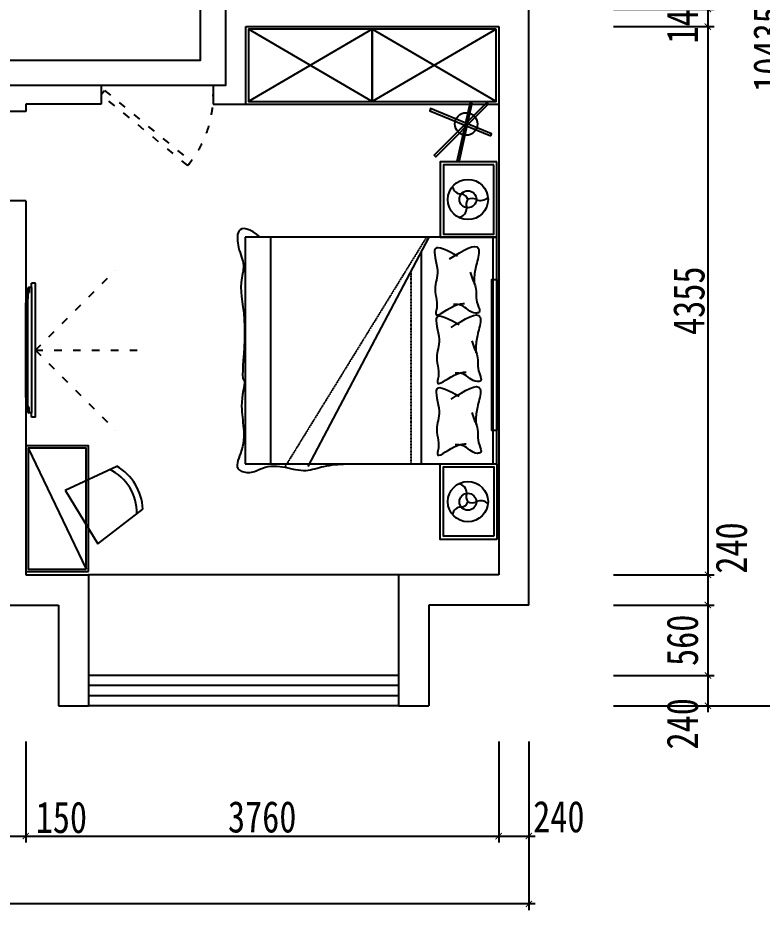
# Model space of a CAD drawing. Header units: millimetres. Extents: x -77055 to 331180, y -861586 to -491011.
# Drawn here: x 73092 to 79010, y -769043 to -761954 of the extents above; entities that cross this region are included whole.
import ezdxf

# ---------------------------------------------------------------- set-up
doc = ezdxf.new("R2010")
doc.units = ezdxf.units.MM
doc.header["$PDMODE"] = 3
doc.linetypes.add('ACAD_ISO03W100', pattern=[30, 12, -18])
doc.linetypes.add('DASHED2', pattern=[0.375, 0.25, -0.125])
for name, color, linetype in [('250', 250, 'Continuous'), ('dadddd', 7, 'Continuous'), ('DOOR【门】', 1, 'Continuous'), ('饰品', 36, 'Continuous')]:
    doc.layers.add(name, color=color, linetype=linetype)
doc.styles.add('DIM', font='simhei.ttf', dxfattribs={"width": 0.8})
doc.dimstyles.new('1-50', dxfattribs={"dimscale": 50, "dimtxt": 5, "dimasz": 1, "dimexe": 1, "dimexo": 0.1, "dimgap": 0.5, "dimtad": 1, "dimdec": 0, "dimdsep": 46, "dimtxsty": 'DIM', "dimblk": 'ARCHTICK', "dimcen": 4, "dimdle": 1, "dimclrd": 3, "dimclre": 3, "dimclrt": 1, "dimadec": 0, "dimazin": 0, "dimtfac": 1, "dimtdec": 0, "dimtmove": 2, "dimatfit": 3, "dimldrblk": 'DOT', "dimfxl": 15, "dimfxlon": 1, "dimarcsym": 0})

# ---------------------------------------------------------------- blocks, each defined once
blk = doc.blocks.new('_ArchTick')
at = {"color": 0, "linetype": 'ByBlock', "const_width": 0.15}
blk.add_lwpolyline([(-0.5, -0.5), (0.5, 0.5)], dxfattribs=at)
blk = doc.blocks.new('*D289')
at = {"layer": '250', "color": 3, "lineweight": -2}
for p, q in [((78578.2, -761833.6), (78578.2, -762073.6)), ((77828.2, -761883.6), (78628.2, -761883.6)), ((77828.2, -762023.6), (78628.2, -762023.6))]:
    blk.add_line(p, q, dxfattribs=at)
at = {"layer": 'Defpoints', "color": 0}
for p in [(77114.8, -761883.6), (77114.8, -762023.6), (78578.2, -762023.6)]:
    blk.add_point(p, dxfattribs=at)
at = {"layer": '250', "color": 3, "lineweight": -2, "xscale": 50, "yscale": 50, "zscale": 50}
for p, rotation in [((78578.2, -761883.6), 90), ((78578.2, -762023.6), 270)]:
    blk.add_blockref('_ArchTick', p, dxfattribs=dict(at, rotation=rotation))
at = {"layer": '250', "color": 1, "insert": (78376.5, -761953.6), "char_height": 250, "attachment_point": 5, "rotation": 90, "style": 'DIM'}
blk.add_mtext('140', dxfattribs=at)
blk = doc.blocks.new('_Dot')
at = {"color": 0, "linetype": 'ByBlock', "lineweight": -2}
blk.add_line((-0.5, 0), (-1, 0), dxfattribs=at)
at = {"color": 0, "linetype": 'ByBlock', "const_width": 0.5}
blk.add_lwpolyline([(-0.25, 0, 1), (0.25, 0, 1)], format="xyb", close=True, dxfattribs=at)
blk = doc.blocks.new('*D290')
at = {"layer": '250', "color": 3, "lineweight": -2}
for p, q in [((78578.2, -761973.6), (78578.2, -766428.6)), ((77828.2, -762023.6), (78628.2, -762023.6)), ((77828.2, -766378.6), (78628.2, -766378.6))]:
    blk.add_line(p, q, dxfattribs=at)
at = {"layer": 'Defpoints', "color": 0}
for p in [(77114.8, -762023.6), (77114.8, -766378.6), (78578.2, -766378.6)]:
    blk.add_point(p, dxfattribs=at)
at = {"layer": '250', "color": 3, "lineweight": -2, "xscale": 50, "yscale": 50, "zscale": 50}
for p, rotation in [((78578.2, -762023.6), 90), ((78578.2, -766378.6), 270)]:
    blk.add_blockref('_ArchTick', p, dxfattribs=dict(at, rotation=rotation))
at = {"layer": '250', "color": 1, "insert": (78428.2, -764201.1), "char_height": 250, "attachment_point": 5, "rotation": 90, "style": 'DIM'}
blk.add_mtext('4355', dxfattribs=at)
blk = doc.blocks.new('*D291')
at = {"layer": '250', "color": 3, "lineweight": -2}
for p, q in [((77828.2, -766378.6), (78628.2, -766378.6)), ((78578.2, -766328.6), (78578.2, -766668.6)), ((77828.2, -766618.6), (78628.2, -766618.6))]:
    blk.add_line(p, q, dxfattribs=at)
at = {"layer": 'Defpoints', "color": 0}
for p in [(77114.8, -766378.6), (77354.8, -766618.6), (78578.2, -766618.6)]:
    blk.add_point(p, dxfattribs=at)
at = {"layer": '250', "color": 3, "lineweight": -2, "xscale": 50, "yscale": 50, "zscale": 50}
for p, rotation in [((78578.2, -766378.6), 90), ((78578.2, -766618.6), 270)]:
    blk.add_blockref('_ArchTick', p, dxfattribs=dict(at, rotation=rotation))
at = {"layer": '250', "color": 1, "insert": (78765.7, -766165.5), "char_height": 250, "attachment_point": 5, "rotation": 90, "style": 'DIM'}
blk.add_mtext('240', dxfattribs=at)
blk = doc.blocks.new('*D292')
at = {"layer": '250', "color": 3, "lineweight": -2}
for p, q in [((78578.2, -766568.6), (78578.2, -767228.6)), ((77828.2, -766618.6), (78628.2, -766618.6)), ((77828.2, -767178.6), (78628.2, -767178.6))]:
    blk.add_line(p, q, dxfattribs=at)
at = {"layer": 'Defpoints', "color": 0}
for p in [(77354.8, -766618.6), (76319.8, -767178.6), (78578.2, -767178.6)]:
    blk.add_point(p, dxfattribs=at)
at = {"layer": '250', "color": 3, "lineweight": -2, "xscale": 50, "yscale": 50, "zscale": 50}
for p, rotation in [((78578.2, -766618.6), 90), ((78578.2, -767178.6), 270)]:
    blk.add_blockref('_ArchTick', p, dxfattribs=dict(at, rotation=rotation))
at = {"layer": '250', "color": 1, "insert": (78376.5, -766898.6), "char_height": 250, "attachment_point": 5, "rotation": 90, "style": 'DIM'}
blk.add_mtext('560', dxfattribs=at)
blk = doc.blocks.new('*D293')
at = {"layer": '250', "color": 3, "lineweight": -2}
for p, q in [((78578.2, -767128.6), (78578.2, -767468.6)), ((77828.2, -767178.6), (78628.2, -767178.6)), ((77828.2, -767418.6), (78628.2, -767418.6))]:
    blk.add_line(p, q, dxfattribs=at)
at = {"layer": 'Defpoints', "color": 0}
for p in [(76319.8, -767178.6), (76319.8, -767418.6), (78578.2, -767418.6)]:
    blk.add_point(p, dxfattribs=at)
at = {"layer": '250', "color": 3, "lineweight": -2, "xscale": 50, "yscale": 50, "zscale": 50}
for p, rotation in [((78578.2, -767178.6), 90), ((78578.2, -767418.6), 270)]:
    blk.add_blockref('_ArchTick', p, dxfattribs=dict(at, rotation=rotation))
at = {"layer": '250', "color": 1, "insert": (78376.5, -767562.2), "char_height": 250, "attachment_point": 5, "rotation": 90, "style": 'DIM'}
blk.add_mtext('240', dxfattribs=at)
blk = doc.blocks.new('*D318')
at = {"layer": '250', "color": 3, "lineweight": -2}
for p, q in [((73004.9, -767704), (73004.9, -768504)), ((73154.9, -767704), (73154.9, -768504)), ((72954.9, -768454), (73204.9, -768454))]:
    blk.add_line(p, q, dxfattribs=at)
at = {"layer": 'Defpoints', "color": 0}
for p in [(73154.9, -766814), (73004.9, -767054), (73154.9, -768454)]:
    blk.add_point(p, dxfattribs=at)
at = {"layer": '250', "color": 3, "lineweight": -2, "xscale": 50, "yscale": 50, "zscale": 50, "rotation": 180}
blk.add_blockref('_ArchTick', (73004.9, -768454), dxfattribs=at)
at = {"layer": '250', "color": 3, "lineweight": -2, "xscale": 50, "yscale": 50, "zscale": 50}
blk.add_blockref('_ArchTick', (73154.9, -768454), dxfattribs=at)
at = {"layer": '250', "color": 1, "insert": (73438.5, -768306.8), "char_height": 250, "attachment_point": 5, "style": 'DIM'}
blk.add_mtext('150', dxfattribs=at)
blk = doc.blocks.new('*D319')
at = {"layer": '250', "color": 3, "lineweight": -2}
for p, q in [((73154.9, -767704), (73154.9, -768504)), ((76914.9, -767704), (76914.9, -768504)), ((73104.9, -768454), (76964.9, -768454))]:
    blk.add_line(p, q, dxfattribs=at)
at = {"layer": 'Defpoints', "color": 0}
for p in [(73154.9, -766814), (76914.9, -766814), (76914.9, -768454)]:
    blk.add_point(p, dxfattribs=at)
at = {"layer": '250', "color": 3, "lineweight": -2, "xscale": 50, "yscale": 50, "zscale": 50, "rotation": 180}
blk.add_blockref('_ArchTick', (73154.9, -768454), dxfattribs=at)
at = {"layer": '250', "color": 3, "lineweight": -2, "xscale": 50, "yscale": 50, "zscale": 50}
blk.add_blockref('_ArchTick', (76914.9, -768454), dxfattribs=at)
at = {"layer": '250', "color": 1, "insert": (75034.9, -768302.6), "char_height": 250, "attachment_point": 5, "style": 'DIM'}
blk.add_mtext('3760', dxfattribs=at)
blk = doc.blocks.new('*D320')
at = {"layer": '250', "color": 3, "lineweight": -2}
for p, q in [((76914.9, -767704), (76914.9, -768504)), ((77154.9, -767704), (77154.9, -768504)), ((76864.9, -768454), (77204.9, -768454))]:
    blk.add_line(p, q, dxfattribs=at)
at = {"layer": 'Defpoints', "color": 0}
for p in [(76914.9, -766814), (77154.9, -767054), (77154.9, -768454)]:
    blk.add_point(p, dxfattribs=at)
at = {"layer": '250', "color": 3, "lineweight": -2, "xscale": 50, "yscale": 50, "zscale": 50, "rotation": 180}
blk.add_blockref('_ArchTick', (76914.9, -768454), dxfattribs=at)
at = {"layer": '250', "color": 3, "lineweight": -2, "xscale": 50, "yscale": 50, "zscale": 50}
blk.add_blockref('_ArchTick', (77154.9, -768454), dxfattribs=at)
at = {"layer": '250', "color": 1, "insert": (77393.5, -768301.3), "char_height": 250, "attachment_point": 5, "style": 'DIM'}
blk.add_mtext('240', dxfattribs=at)
blk = doc.blocks.new('*D322')
at = {"layer": '250', "color": 3, "lineweight": -2}
for p, q in [((62884.9, -768242.6), (62884.9, -769042.6)), ((77154.9, -768242.6), (77154.9, -769042.6)), ((77204.9, -768992.6), (62834.9, -768992.6))]:
    blk.add_line(p, q, dxfattribs=at)
at = {"layer": 'Defpoints', "color": 0}
for p in [(62884.9, -767607.1), (77154.9, -767607.1), (62884.9, -768992.6)]:
    blk.add_point(p, dxfattribs=at)
at = {"layer": '250', "color": 3, "lineweight": -2, "xscale": 50, "yscale": 50, "zscale": 50, "rotation": 180}
blk.add_blockref('_ArchTick', (62884.9, -768992.6), dxfattribs=at)
at = {"layer": '250', "color": 3, "lineweight": -2, "xscale": 50, "yscale": 50, "zscale": 50}
blk.add_blockref('_ArchTick', (77154.9, -768992.6), dxfattribs=at)
at = {"layer": '250', "color": 1, "insert": (70019.9, -768841.2), "char_height": 250, "attachment_point": 5, "style": 'DIM'}
blk.add_mtext('14270', dxfattribs=at)
blk = doc.blocks.new('*D324')
at = {"layer": '250', "color": 3, "lineweight": -2}
for p, q in [((79216.2, -756933.6), (79216.2, -767468.6)), ((78466.2, -756983.6), (79266.2, -756983.6)), ((78466.2, -767418.6), (79266.2, -767418.6))]:
    blk.add_line(p, q, dxfattribs=at)
at = {"layer": 'Defpoints', "color": 0}
for p in [(77828.2, -756983.6), (77828.2, -767418.6), (79216.2, -767418.6)]:
    blk.add_point(p, dxfattribs=at)
at = {"layer": '250', "color": 3, "lineweight": -2, "xscale": 50, "yscale": 50, "zscale": 50}
for p, rotation in [((79216.2, -756983.6), 90), ((79216.2, -767418.6), 270)]:
    blk.add_blockref('_ArchTick', p, dxfattribs=dict(at, rotation=rotation))
at = {"layer": '250', "color": 1, "insert": (79064.8, -762201.1), "char_height": 250, "attachment_point": 5, "rotation": 90, "style": 'DIM'}
blk.add_mtext('10435', dxfattribs=at)
blk = doc.blocks.new('GFV85')
at = {"color": 2, "ltscale": 1000}
for p, q in [((56979.5, 6592.5), (54979.5, 6592.5)), ((54979.5, 6592.5), (54979.5, 4792.5)), ((56979.5, 4792.5), (56979.5, 6592.5)), ((56379.5, 4792.5), (56379.5, 6474.6)), ((54979.5, 4792.5), (56979.5, 4792.5))]:
    blk.add_line(p, q, dxfattribs=at)
at = {"color": 8, "ltscale": 1000}
blk.add_line((55179.5, 6592.5), (55179.5, 4792.5), dxfattribs=at)
at = {"color": 8, "linetype": 'DASHED2', "ltscale": 0.5}
for p, q in [((56419.5, 6592.5), (55290.3, 4761.7)), ((56299.5, 4792.5), (56299.5, 6317.4))]:
    blk.add_line(p, q, dxfattribs=at)
at = {"color": 1, "ltscale": 1000}
for p, q in [((56439.5, 6592.5), (55475.8, 4771.3)), ((56949.5, 4792.5), (56949.5, 6592.5))]:
    blk.add_line(p, q, dxfattribs=at)
at = {"color": 2}
for points in [[(56979.5, 7192.5), (56529.5, 7192.5), (56529.5, 6592.5), (56979.5, 6592.5)], [(56979.5, 4192.5), (56529.5, 4192.5), (56529.5, 4792.5), (56979.5, 4792.5)]]:
    blk.add_lwpolyline(points, close=True, dxfattribs=at)
at = {"color": 1}
for points in [[(56954.5, 7167.5), (56554.5, 7167.5), (56554.5, 6617.5), (56954.5, 6617.5)], [(56954.5, 4217.5), (56554.5, 4217.5), (56554.5, 4767.5), (56954.5, 4767.5)]]:
    blk.add_lwpolyline(points, close=True, dxfattribs=at)
at = {"color": 3}
blk.add_lwpolyline([(56979.5, 5056.6), (56939.5, 5056.6), (56939.5, 6256.3), (56979.5, 6256.3)], close=True, dxfattribs=at)
for centre in [(56749.3, 6892.5), (56749.3, 4492.5)]:
    blk.add_circle(centre, 160, dxfattribs=at)
at = {"color": 1}
for centre in [(56749.3, 6894.1), (56749.3, 4490.9)]:
    blk.add_circle(centre, 67.5, dxfattribs=at)
for centre, radius, start, end in [((56692.8, 7002.1), 65, 184.54721, 274.00458), ((56684.1, 6868.4), 70.2, 21.54965, 79.06021), ((56804.9, 6851.9), 69.8, 142.76922, 200.65496), ((56783.1, 6815), 86, 66.88985, 113.11015), ((56850.3, 6966), 80.7, 245.50609, 315.99515), ((56669, 6821.9), 70.8, 274.32336, 4.42075), ((56669, 4563.2), 70.8, 355.57925, 85.67664), ((56804.9, 4533.1), 69.8, 159.34504, 217.23078), ((56684.1, 4516.7), 70.2, 280.93979, 338.45035), ((56783.1, 4570), 86, 246.88985, 293.11015), ((56850.3, 4419.1), 80.7, 44.00485, 114.49391), ((56692.8, 4383), 65, 85.99542, 175.45279)]:
    blk.add_arc(centre, radius, start, end, dxfattribs=at)
at = {"color": 2, "ltscale": 1000}
blk.add_open_spline([(55099, 6592.5), (55020, 6662.7), (54902.4, 6691.5), (54924.2, 6481.6), (54983.2, 6374.1), (54918.2, 6183.4), (55000.4, 5964.2), (54941.7, 5420), (54991.9, 5492.3), (54918.2, 5208.8), (55008.4, 4991.3), (54882.8, 4744.6), (55025.4, 4713.1), (55227.3, 4825.9), (55392.6, 4701.3), (55617.3, 4783.3), (55723.8, 4789.3), (55783.4, 4792.5)], degree=3, knots=[0, 0, 0, 0, 140.356688, 240.855445, 374.272085, 514.628774, 800.960617, 1037.309606, 1234.977718, 1501.883052, 1872.056655, 1990.732643, 2052.345442, 2125.407537, 2467.000811, 2608.004871, 2786.638856, 2786.638856, 2786.638856, 2786.638856], dxfattribs=at)
at = {"color": 1, "ltscale": 1000}
for points, knots in [([(56667, 6442.8), (56587.5, 6485.6), (56433.2, 6568.7), (56518.9, 6353.9), (56499.3, 6254.3), (56481.7, 6176.3), (56503.9, 6094.9), (56504.8, 6032.5), (56480.3, 5939), (56624.3, 6057.2), (56694.5, 6064), (56723.4, 6066.9)], [0, 0, 0, 0, 197.98522, 383.798459, 461.536852, 537.063609, 629.138715, 719.341985, 744.183766, 895.041347, 1000.692483, 1000.692483, 1000.692483, 1000.692483]), ([(56603.1, 6421.8), (56709.9, 6487.5), (56867.8, 6584.8), (56823.6, 6402.5), (56800.3, 6315), (56799.2, 6258), (56798.5, 6220.2)], [0, 0, 0, 0, 257.192142, 380.388355, 440.188761, 557.045341, 557.045341, 557.045341, 557.045341]), ([(56766.5, 6314.2), (56773.8, 6293.3), (56787.5, 6253.9), (56826.5, 6169.9), (56801.8, 6092.7), (56856.7, 5994.9), (56769.7, 5982.9), (56723.7, 6058.2), (56657.6, 6058.3), (56636.1, 6058.4)], [0, 0, 0, 0, 70.314327, 132.712823, 281.06886, 345.030234, 373.143701, 508.899423, 574.349148, 574.349148, 574.349148, 574.349148]), ([(56680, 5897.9), (56600.4, 5940.8), (56446.2, 6023.8), (56531.9, 5809), (56512.3, 5709.4), (56494.7, 5631.5), (56516.9, 5550), (56517.7, 5487.7), (56493.3, 5394.1), (56637.3, 5512.4), (56707.5, 5519.2), (56736.4, 5522)], [0, 0, 0, 0, 197.98522, 383.798459, 461.536852, 537.063609, 629.138715, 719.341985, 744.183766, 895.041347, 1000.692483, 1000.692483, 1000.692483, 1000.692483]), ([(56616.1, 5876.9), (56722.9, 5942.7), (56880.8, 6039.9), (56836.6, 5857.6), (56813.3, 5770.2), (56812.2, 5713.1), (56811.5, 5675.4)], [0, 0, 0, 0, 257.192142, 380.388355, 440.188761, 557.045341, 557.045341, 557.045341, 557.045341]), ([(56779.5, 5769.3), (56786.8, 5748.5), (56800.5, 5709), (56839.5, 5625.1), (56814.8, 5547.8), (56869.7, 5450.1), (56782.6, 5438.1), (56736.7, 5513.3), (56670.6, 5513.5), (56649.1, 5513.5)], [0, 0, 0, 0, 70.314327, 132.712823, 281.06886, 345.030234, 373.143701, 508.899423, 574.349148, 574.349148, 574.349148, 574.349148]), ([(56680, 5328.3), (56600.4, 5371.2), (56446.2, 5454.2), (56531.9, 5239.4), (56512.3, 5139.8), (56494.7, 5061.9), (56516.9, 4980.4), (56517.7, 4918.1), (56493.3, 4824.5), (56637.3, 4942.8), (56707.5, 4949.6), (56736.4, 4952.4)], [0, 0, 0, 0, 197.98522, 383.798459, 461.536852, 537.063609, 629.138715, 719.341985, 744.183766, 895.041347, 1000.692483, 1000.692483, 1000.692483, 1000.692483]), ([(56616.1, 5307.3), (56722.9, 5373.1), (56880.8, 5470.3), (56836.6, 5288), (56813.3, 5200.6), (56812.2, 5143.5), (56811.5, 5105.8)], [0, 0, 0, 0, 257.192142, 380.388355, 440.188761, 557.045341, 557.045341, 557.045341, 557.045341]), ([(56779.5, 5199.7), (56786.8, 5178.9), (56800.5, 5139.5), (56839.5, 5055.5), (56814.8, 4978.2), (56869.7, 4880.5), (56782.6, 4868.5), (56736.7, 4943.7), (56670.6, 4943.9), (56649.1, 4943.9)], [0, 0, 0, 0, 70.314327, 132.712823, 281.06886, 345.030234, 373.143701, 508.899423, 574.349148, 574.349148, 574.349148, 574.349148])]:
    blk.add_open_spline(points, degree=3, knots=knots, dxfattribs=at)
blk = doc.blocks.new('A$C375F542B')
at = {"color": 45}
for points in [[(465.4, 457.8), (452.5, 470.9), (34.4, 52.4), (47.3, 39.3)], [(338.3, 468.7), (320.3, 473), (216.4, 4.3), (234.3, 0)], [(484.8, 206.7), (491.9, 223.8), (7, 423.5), (0, 406.4)]]:
    blk.add_lwpolyline(points, close=True, dxfattribs=at)
blk.add_circle((289.3, 301.1), 89.6, dxfattribs=at)
blk = doc.blocks.new('A$C19C21231')
at = {"layer": 'DOOR【门】', "color": 250, "linetype": 'ACAD_ISO03W100', "ltscale": 5}
for q in [(-636.4, -636.4), (0, -900), (636.4, -636.4)]:
    blk.add_line((0, 0), q, dxfattribs=at)
at = {"layer": '饰品', "color": 1}
for p, q in [((-406.9, 59.6), (-391.4, 71.6)), ((-375.6, 76.9), (375.6, 76.9)), ((406.9, 59.6), (391.4, 71.6)), ((-532, 0), (-532, 30.2)), ((-532, 30.2), (-497.2, 30.2)), ((-532, 0), (532, 0)), ((-497.2, 30.2), (-497.2, 51)), ((-488.6, 59.6), (-406.9, 59.6)), ((488.6, 59.6), (406.9, 59.6)), ((497.2, 30.2), (497.2, 51)), ((497.2, 30.2), (532, 30.2)), ((532, 0), (532, 30.2))]:
    blk.add_line(p, q, dxfattribs=at)
at = {"layer": '饰品', "color": 8}
for p, q in [((497.2, 30.2), (-497.2, 30.2)), ((-496.9, 49.6), (-458.5, 49.6)), ((-450.8, 54.4), (-448.2, 59.6)), ((-406.9, 59.6), (406.9, 59.6)), ((450.8, 54.4), (448.2, 59.6)), ((496.9, 49.6), (458.5, 49.6))]:
    blk.add_line(p, q, dxfattribs=at)
at = {"layer": '饰品', "color": 1}
for centre, radius, start, end in [((-375.6, 51), 25.9, 90, 127.45154), ((375.6, 51), 25.9, 52.54846, 90), ((-488.6, 51), 8.64, 90, 180), ((488.6, 51), 8.64, 0, 90)]:
    blk.add_arc(centre, radius, start, end, dxfattribs=at)
at = {"layer": '饰品', "color": 8}
for centre, start, end in [((-458.5, 58.3), 270, 333.36459), ((458.5, 58.3), 206.63541, 270)]:
    blk.add_arc(centre, 8.64, start, end, dxfattribs=at)
blk = doc.blocks.new('A$C56A9156F')
at = {"color": 1}
for p, q in [((-92, 491.5), (359.6, 525.1)), ((-92, 491.5), (0, 0)), ((0, 0), (433.1, 131.9))]:
    blk.add_line(p, q, dxfattribs=at)
for radius, start, end in [(375, 337.10796, 44.08623), (425, 342.5246, 38.66958)]:
    blk.add_arc((27.7, 259.5), radius, start, end, dxfattribs=at)

msp = doc.modelspace()

# ---------------------------------------------------------------- linework, layer by layer
at = {"layer": '250', "color": 7}
for p, q in [((77154.9, -766618.6), (77154.9, -757763.6)), ((74744.9, -762488.6), (74744.9, -761438.6)), ((74904.9, -762638.6), (74904.9, -762023.6)), ((74904.9, -762023.6), (76914.9, -762023.6)), ((76914.9, -762023.6), (76914.9, -766378.6)), ((70784.9, -762488.6), (73754.9, -762488.6)), ((73754.9, -762488.6), (73754.9, -762638.6)), ((74644.9, -762488.6), (74644.9, -762638.6)), ((74644.9, -762488.6), (74744.9, -762488.6)), ((73154.9, -762698.6), (73004.9, -762698.6)), ((73754.9, -762638.6), (73154.9, -762638.6)), ((73154.9, -762638.6), (73154.9, -762698.6)), ((74644.9, -762638.6), (74904.9, -762638.6)), ((73154.9, -763408.6), (73004.9, -763408.6)), ((73154.9, -763408.6), (73154.9, -766378.6)), ((73154.9, -766378.6), (73654.9, -766378.6)), ((73654.9, -766378.6), (73654.9, -767178.6)), ((76119.9, -766378.6), (76119.9, -767178.6)), ((76914.9, -766378.6), (76119.9, -766378.6)), ((73004.9, -766618.6), (73414.9, -766618.6)), ((73414.9, -766618.6), (73414.9, -767418.6)), ((76359.9, -766618.6), (76359.9, -767418.6)), ((77154.9, -766618.6), (76359.9, -766618.6)), ((73654.9, -767178.6), (73654.9, -767418.6)), ((76119.9, -767178.6), (76119.9, -767418.6)), ((73414.9, -767418.6), (73654.9, -767418.6)), ((76119.9, -767418.6), (76359.9, -767418.6))]:
    msp.add_line(p, q, dxfattribs=at)
at = {"layer": '250', "color": 2}
for p, q in [((74904.9, -762638.6), (76914.9, -762638.6)), ((76119.9, -767178.6), (73654.9, -767178.6)), ((76119.9, -767418.6), (73654.9, -767418.6))]:
    msp.add_line(p, q, dxfattribs=at)
at = {"layer": '250', "color": 1}
for p, q in [((73174.9, -765373), (73634.9, -766333)), ((76119.9, -767258.6), (73654.9, -767258.6)), ((76119.9, -767338.6), (73654.9, -767338.6))]:
    msp.add_line(p, q, dxfattribs=at)
at = {"layer": '250', "color": 251}
msp.add_line((76119.9, -766378.6), (73654.9, -766378.6), dxfattribs=at)
at = {"layer": '250', "color": 2}
for points in [[(67384.9, -762488.6), (74744.9, -762488.6), (74744.9, -761438.6), (67384.9, -761438.6)], [(73654.9, -766353), (73654.9, -765353), (73154.9, -765353), (73154.9, -766353)]]:
    msp.add_lwpolyline(points, close=True, dxfattribs=at)
at = {"layer": '250', "color": 8}
msp.add_lwpolyline([(67584.9, -762288.6), (74544.9, -762288.6), (74544.9, -761638.6), (67584.9, -761638.6)], close=True, dxfattribs=at)
at = {"layer": '250', "color": 1}
for points in [[(76894.9, -762043.6), (74924.9, -762043.6), (74924.9, -762618.6), (76894.9, -762618.6)], [(73634.9, -766333), (73634.9, -765373), (73174.9, -765373), (73174.9, -766333)]]:
    msp.add_lwpolyline(points, close=True, dxfattribs=at)
at = {"layer": '250', "color": 8}
for points in [[(76894.9, -762043.6), (75909.9, -762618.6), (75909.9, -762043.6), (74924.9, -762618.6)], [(76894.9, -762618.6), (75909.9, -762043.6), (75909.9, -762618.6), (74924.9, -762043.6)]]:
    msp.add_lwpolyline(points, dxfattribs=at)
at = {"layer": 'DOOR【门】', "color": 8, "linetype": 'ACAD_ISO03W100', "ltscale": 5}
msp.add_lwpolyline([(73754.9, -762563.6), (73781.5, -762531.1), (74470.1, -763094.8), (74443.5, -763127.3)], close=True, dxfattribs=at)
msp.add_arc((73784.3, -762574.1), 860.7, 319.99456, 0.69902, dxfattribs=at)

# ---------------------------------------------------------------- block references
at = {"color": 0}
msp.add_blockref('GFV85', (19921, -770289.4), dxfattribs=at)
at = {"color": 0, "rotation": 20.83290023838355}
msp.add_blockref('A$C56A9156F', (73728.9, -766133.2), dxfattribs=at)
at = {"layer": '250', "color": 7}
msp.add_blockref('A$C375F542B', (76367.2, -763098.1), dxfattribs=at)
at = {"layer": 'dadddd', "color": 7, "ltscale": 100, "rotation": 90}
msp.add_blockref('A$C19C21231', (73231.8, -764593.4), dxfattribs=at)

# ---------------------------------------------------------------- dimensions: what is measured, and where the dimension line sits
at = {"layer": '250', "color": 7}
for base, p1, p2, angle, picture, middle in [((79216.2, -767418.6), (77828.2, -756983.6), (77828.2, -767418.6), 270, '*D324', (79064.8, -762201.1)), ((78578.2, -766378.6), (77114.8, -762023.6), (77114.8, -766378.6), 270, '*D290', (78428.2, -764201.1)), ((76914.9, -768454), (73154.9, -766814), (76914.9, -766814), 180, '*D319', (75034.9, -768302.6))]:
    dim = msp.add_linear_dim(base=base, p1=p1, p2=p2, angle=angle, dimstyle='1-50', dxfattribs=at)
    dim.commit()
    dim.dimension.update_dxf_attribs({"geometry": picture, "text_midpoint": middle})
for base, p1, p2, angle, picture, middle in [((78578.2, -762023.6), (77114.8, -761883.6), (77114.8, -762023.6), 270, '*D289', (78376.5, -761953.6)), ((78578.2, -766618.6), (77114.8, -766378.6), (77354.8, -766618.6), 270, '*D291', (78765.7, -766165.5)), ((78578.2, -767178.6), (77354.8, -766618.6), (76319.8, -767178.6), 270, '*D292', (78376.5, -766898.6)), ((73154.9, -768454), (73004.9, -767054), (73154.9, -766814), 180, '*D318', (73438.5, -768306.8)), ((77154.9, -768454), (76914.9, -766814), (77154.9, -767054), 180, '*D320', (77393.5, -768301.3)), ((78578.2, -767418.6), (76319.8, -767178.6), (76319.8, -767418.6), 270, '*D293', (78376.5, -767562.2))]:
    dim = msp.add_linear_dim(base=base, p1=p1, p2=p2, angle=angle, dimstyle='1-50', dxfattribs=at)
    dim.commit()
    dim.dimension.update_dxf_attribs({"geometry": picture, "text_midpoint": middle, "dimtype": 160})
dim = msp.add_linear_dim(base=(62884.9, -768992.6), p1=(77154.9, -767607.1), p2=(62884.9, -767607.1), dimstyle='1-50', dxfattribs=at)
dim.commit()
dim.dimension.update_dxf_attribs({"geometry": '*D322', "text_midpoint": (70019.9, -768841.2)})

doc.saveas('drawing.dxf')
